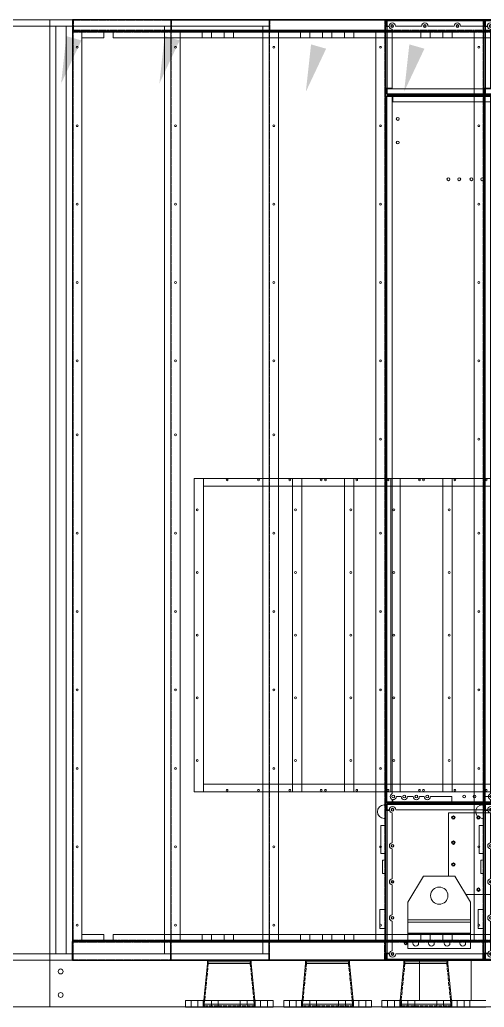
# Model space of a CAD drawing. Header units: millimetres. Extents: x -664091 to 30318, y -141645 to 21846.
# Drawn here: x -656759 to -655277, y -135920 to -132770 of the extents above; entities that cross this region are included whole.
import ezdxf

# ---------------------------------------------------------------- set-up
doc = ezdxf.new("R2010")
doc.units = ezdxf.units.MM
doc.linetypes.add('DASHED', pattern=[15, 12, -3])
doc.linetypes.add('HIDDEN', pattern=[0.375, 0.25, -0.125])
doc.layers.add('냉각탑_dim', color=1, linetype='Continuous')
doc.layers.add('숨은선', color=5, linetype='HIDDEN')

# ---------------------------------------------------------------- blocks, each defined once
blk = doc.blocks.new('A$C42073BE0')
for p, q in [((0, 998), (0, 0)), ((0, 998), (36, 998)), ((36, 998), (36, 0)), ((0, 0), (36, 0))]:
    blk.add_line(p, q)
at = {"layer": '숨은선', "ltscale": 4}
for p, q in [((1.6, 996.4), (34.4, 996.4)), ((1.6, 996.4), (1.6, 0)), ((34.4, 996.4), (34.4, 0)), ((1.6, 1.6), (34.4, 1.6))]:
    blk.add_line(p, q, dxfattribs=at)
blk = doc.blocks.new('1')
at = {"lineweight": 20}
for p, q in [((10503.9, 11633.7), (9803.9, 11633.7)), ((9803.9, 8633.7), (9803.9, 11633.7)), ((10503.9, 11613.7), (9803.9, 11613.7)), ((9823.9, 8653.7), (9823.9, 11613.7)), ((10483.9, 11613.7), (10483.9, 8653.7)), ((10503.9, 11595.7), (10503.9, 8695.7)), ((10503.9, 11595.7), (11501.9, 11595.7)), ((11501.9, 11595.7), (11501.9, 8695.7)), ((10891.9, 10170.7), (10891.9, 9170.7)), ((10891.9, 10170.7), (11401.9, 10170.7)), ((10921.9, 10170.7), (10921.9, 9170.7)), ((11371.9, 10145.7), (10921.9, 10145.7)), ((11371.9, 10170.7), (11371.9, 9170.7)), ((11401.9, 10170.7), (11401.9, 9170.7)), ((10891.9, 9170.7), (11401.9, 9170.7)), ((11371.9, 9195.7), (10921.9, 9195.7)), ((10503.9, 8695.7), (11501.9, 8695.7)), ((10533.9, 8715.7), (10533.9, 8695.7)), ((11371.9, 8715.7), (11371.9, 8695.7)), ((11471.9, 8715.7), (11471.9, 8695.7)), ((10503.9, 8653.7), (9803.9, 8653.7)), ((10503.9, 8633.7), (9803.9, 8633.7)), ((11611.9, 8633.7), (11777.1, 8633.7))]:
    blk.add_line(p, q, dxfattribs=at)
at = {"color": 0, "lineweight": 20}
for p, q in [((11503.9, 11633.7), (10503.9, 11633.7)), ((10503.9, 8633.7), (10503.9, 11633.7)), ((11507.5, 11633.7), (11503.9, 11633.7)), ((9803.9, 8485.3), (9803.9, 8633.7)), ((11507.4, 8633.7), (10503.9, 8633.7)), ((11507.4, 8633.7), (11503.9, 8633.7)), ((17103.9, 8485.3), (9803.9, 8485.3))]:
    blk.add_line(p, q, dxfattribs=at)
at = {"color": 7, "lineweight": 20, "ltscale": 0.001111}
for p, q in [((11505.9, 11630.2), (11503.9, 11630.2)), ((11507.4, 11613.7), (11507.4, 11611.7)), ((11507.4, 11415.7), (11507.4, 11413.7)), ((11503.9, 11397.2), (11505.9, 11397.2)), ((11653.4, 9133.7), (11653.4, 9135.7)), ((11742.5, 9133.7), (11742.5, 9135.7)), ((11505.9, 9130.2), (11503.9, 9130.2)), ((11507.4, 9113.7), (11507.4, 9111.7)), ((11503.9, 8637.2), (11505.9, 8637.2)), ((11507.4, 8655.7), (11507.4, 8653.7))]:
    blk.add_line(p, q, dxfattribs=at)
at = {"color": 7, "lineweight": 20, "ltscale": 0.010278}
for p, q in [((11503.9, 11630.2), (11503.9, 11611.7)), ((11505.9, 11611.7), (11505.9, 11630.2)), ((11503.9, 11415.7), (11503.9, 11397.2)), ((11505.9, 11397.2), (11505.9, 11415.7)), ((11525.5, 11391.7), (11507, 11391.7)), ((11507, 11390.1), (11525.5, 11390.1)), ((11507, 11388.6), (11525.5, 11388.6)), ((11525.5, 9137.3), (11507, 9137.3)), ((11507, 9135.7), (11525.5, 9135.7)), ((11503.9, 9130.2), (11503.9, 9111.7)), ((11505.9, 9111.7), (11505.9, 9130.2)), ((11503.9, 8655.7), (11503.9, 8637.2)), ((11505.9, 8637.2), (11505.9, 8655.7))]:
    blk.add_line(p, q, dxfattribs=at)
at = {"color": 7, "lineweight": 20, "ltscale": 0.000833333}
for p, q in [((11507.4, 11630.2), (11505.9, 11630.2)), ((11507.4, 11397.2), (11505.9, 11397.2)), ((11507, 11388.6), (11507, 11390.1)), ((11507, 9138.8), (11507, 9137.3)), ((11507.4, 9130.2), (11505.9, 9130.2)), ((11507.4, 8637.2), (11505.9, 8637.2))]:
    blk.add_line(p, q, dxfattribs=at)
at = {"color": 7, "lineweight": 20}
for p, q in [((11507.4, 11633.7), (13600.4, 11633.7)), ((11507.4, 11630.2), (13600.4, 11630.2)), ((11503.9, 9138.8), (11503.9, 11388.6)), ((11507, 9138.8), (11507, 11388.6)), ((13600.4, 11393.7), (11507.4, 11393.7)), ((11523.9, 11388.6), (11523.9, 9165)), ((11525.5, 11391.7), (12532.3, 11391.7)), ((11525.5, 11388.6), (12532.3, 11388.6)), ((11525.5, 11371.7), (12532.3, 11371.7)), ((12532.3, 9135.7), (11525.5, 9135.7)), ((11507.4, 9133.7), (13600.4, 9133.7)), ((11507.4, 9130.2), (13600.4, 9130.2)), ((13572.9, 9113.7), (11534.9, 9113.7)), ((13600.4, 8633.7), (11507.4, 8633.7)), ((13600.4, 8633.7), (11507.4, 8633.7))]:
    blk.add_line(p, q, dxfattribs=at)
at = {"color": 7, "lineweight": 20, "ltscale": 0.001944}
for p, q in [((11507.4, 11630.2), (11507.4, 11633.7)), ((11503.9, 11611.7), (11507.4, 11611.7)), ((11503.9, 11415.7), (11507.4, 11415.7)), ((11507.4, 11397.2), (11507.4, 11393.7)), ((11503.9, 9111.7), (11507.4, 9111.7)), ((11507.4, 9130.2), (11507.4, 9133.7)), ((11503.9, 8655.7), (11507.4, 8655.7)), ((11507.4, 8637.2), (11507.4, 8633.7))]:
    blk.add_line(p, q, dxfattribs=at)
at = {"color": 7, "lineweight": 20, "ltscale": 0.009167}
for p, q in [((11507.4, 11630.2), (11507.4, 11613.7)), ((11523.9, 11415.7), (11507.4, 11415.7)), ((11507.4, 11413.7), (11507.4, 11397.2)), ((11507.4, 9130.2), (11507.4, 9113.7)), ((11507.4, 8653.7), (11507.4, 8637.2))]:
    blk.add_line(p, q, dxfattribs=at)
at = {"color": 5, "lineweight": 20}
for p, q in [((10533.9, 11595.7), (10533.9, 8695.7)), ((10603.9, 11575.7), (10603.9, 11595.7)), ((10603.9, 11594.1), (10633.9, 11594.1)), ((10633.9, 11575.7), (10633.9, 11595.7)), ((10987.9, 11575.7), (10987.9, 11595.7)), ((10987.9, 11594.1), (11017.9, 11594.1)), ((11017.9, 11575.7), (11017.9, 11595.7)), ((11371.9, 11575.7), (11371.9, 11595.7)), ((11371.9, 11594.1), (11401.9, 11594.1)), ((11401.9, 11575.7), (11401.9, 11595.7)), ((11471.9, 11595.7), (11471.9, 8695.7)), ((10533.9, 11575.7), (10603.9, 11575.7)), ((10533.9, 11575.7), (10603.9, 11575.7)), ((10633.9, 11575.7), (10987.9, 11575.7)), ((11017.9, 11575.7), (11371.9, 11575.7)), ((11401.9, 11575.7), (11471.9, 11575.7)), ((10533.9, 8715.7), (10603.9, 8715.7)), ((10533.9, 8715.7), (10603.9, 8715.7)), ((10603.9, 8715.7), (10603.9, 8695.7)), ((10603.9, 8697.3), (10633.9, 8697.3)), ((10633.9, 8715.7), (10987.9, 8715.7)), ((10633.9, 8715.7), (10633.9, 8695.7)), ((10987.9, 8715.7), (10987.9, 8695.7)), ((10987.9, 8697.3), (11017.9, 8697.3)), ((11017.9, 8715.7), (11371.9, 8715.7)), ((11017.9, 8715.7), (11017.9, 8695.7)), ((11371.9, 8697.3), (11401.9, 8697.3)), ((11401.9, 8715.7), (11471.9, 8715.7)), ((11401.9, 8715.7), (11401.9, 8695.7))]:
    blk.add_line(p, q, dxfattribs=at)
at = {"color": 7, "lineweight": 20, "ltscale": 0.108889}
for p, q in [((11503.9, 11611.7), (11503.9, 11415.7)), ((11507.4, 11611.7), (11507.4, 11415.7))]:
    blk.add_line(p, q, dxfattribs=at)
at = {"color": 7, "lineweight": 20, "ltscale": 0.003611}
blk.add_line((11513.9, 11613.7), (11507.4, 11613.7), dxfattribs=at)
at = {"color": 7, "lineweight": 20, "ltscale": 0.003723}
blk.add_line((11507.4, 11611.7), (11514.1, 11611.7), dxfattribs=at)
at = {"color": 7, "lineweight": 20, "ltscale": 0.104444}
blk.add_line((11523.9, 11415.7), (11523.9, 11603.7), dxfattribs=at)
at = {"color": 7, "lineweight": 20, "ltscale": 0.046667}
for p, q in [((11617.9, 11613.7), (11533.9, 11613.7)), ((11721.9, 11613.7), (11637.9, 11613.7))]:
    blk.add_line(p, q, dxfattribs=at)
at = {"color": 7, "lineweight": 20, "ltscale": 0.048333}
blk.add_line((11828.9, 11613.7), (11741.9, 11613.7), dxfattribs=at)
at = {"color": 7, "lineweight": 20, "ltscale": 0.309167}
for p, q in [((11507.4, 11413.7), (12063.9, 11413.7)), ((12063.9, 11397.2), (11507.4, 11397.2)), ((12063.9, 8637.2), (11507.4, 8637.2))]:
    blk.add_line(p, q, dxfattribs=at)
at = {"color": 7, "lineweight": 20, "ltscale": 0.001722}
for p, q in [((11507, 11388.6), (11503.9, 11388.6)), ((11525.5, 11388.6), (11525.5, 11391.7)), ((11507, 9138.8), (11503.9, 9138.8)), ((11525.5, 9138.8), (11525.5, 9135.7))]:
    blk.add_line(p, q, dxfattribs=at)
at = {"color": 7, "lineweight": 20, "ltscale": 0.000888889}
for p, q in [((11507, 11391.7), (11507, 11390.1)), ((11507, 9137.3), (11507, 9135.7)), ((11525.5, 9138.8), (11523.9, 9138.8))]:
    blk.add_line(p, q, dxfattribs=at)
at = {"color": 7, "lineweight": 20, "ltscale": 0.009389}
for p, q in [((11523.9, 11388.6), (11507, 11388.6)), ((11525.5, 11388.6), (11525.5, 11371.7)), ((11507, 9138.8), (11523.9, 9138.8)), ((11713.9, 9155.7), (11713.9, 9138.8)), ((11813.9, 9155.7), (11813.9, 9138.8))]:
    blk.add_line(p, q, dxfattribs=at)
at = {"color": 7, "lineweight": 20, "ltscale": 0.000888888}
for p, q in [((11523.9, 11388.6), (11525.5, 11388.6)), ((11525.5, 9138.8), (11523.9, 9138.8))]:
    blk.add_line(p, q, dxfattribs=at)
at = {"color": 7, "lineweight": 20, "ltscale": 0.011818}
blk.add_line((11503.9, 9162.4), (11502.1, 9141.2), dxfattribs=at)
at = {"color": 7, "lineweight": 20, "ltscale": 0.001034}
blk.add_line((11502.1, 9141.2), (11503.9, 9141), dxfattribs=at)
at = {"color": 7, "lineweight": 20, "ltscale": 0.004182}
blk.add_line((11523.9, 9146.3), (11523.9, 9138.8), dxfattribs=at)
at = {"color": 7, "lineweight": 20, "ltscale": 0.003933}
blk.add_line((11525.5, 9145.8), (11525.5, 9138.8), dxfattribs=at)
at = {"color": 7, "lineweight": 20, "ltscale": 0.104667}
blk.add_line((11713.9, 9138.8), (11525.5, 9138.8), dxfattribs=at)
at = {"color": 7, "lineweight": 20, "ltscale": 0.008333}
for p, q in [((11537.4, 9155.7), (11552.4, 9155.7)), ((11610.8, 9155.7), (11625.8, 9155.7))]:
    blk.add_line(p, q, dxfattribs=at)
at = {"color": 7, "lineweight": 20, "ltscale": 0.010222}
blk.add_line((11572.4, 9155.7), (11590.8, 9155.7), dxfattribs=at)
at = {"color": 7, "lineweight": 20, "ltscale": 0.037841}
blk.add_line((11645.8, 9155.7), (11713.9, 9155.7), dxfattribs=at)
at = {"color": 7, "lineweight": 20, "ltscale": 0.055556}
blk.add_line((11813.9, 9138.8), (11713.9, 9138.8), dxfattribs=at)
at = {"color": 7, "lineweight": 20, "ltscale": 0.106316}
blk.add_line((11813.9, 9155.7), (12005.3, 9155.7), dxfattribs=at)
at = {"color": 7, "lineweight": 20, "ltscale": 0.238889}
blk.add_line((12243.9, 9138.8), (11813.9, 9138.8), dxfattribs=at)
at = {"color": 7, "lineweight": 20, "ltscale": 0.003333}
for p, q in [((11503.9, 9128.8), (11497.9, 9128.8)), ((11503.9, 9086.1), (11497.9, 9086.1))]:
    blk.add_line(p, q, dxfattribs=at)
at = {"color": 7, "lineweight": 20, "ltscale": 0.253333}
for p, q in [((11503.9, 9111.7), (11503.9, 8655.7)), ((11507.4, 9111.7), (11507.4, 8655.7))]:
    blk.add_line(p, q, dxfattribs=at)
at = {"color": 7, "lineweight": 20, "ltscale": 0.004167}
for p, q in [((11514.9, 9113.7), (11507.4, 9113.7)), ((11507.4, 8653.7), (11514.9, 8653.7))]:
    blk.add_line(p, q, dxfattribs=at)
at = {"color": 7, "lineweight": 20, "ltscale": 0.004279}
for p, q in [((11507.4, 9111.7), (11515.1, 9111.7)), ((11507.4, 8655.7), (11515.1, 8655.7))]:
    blk.add_line(p, q, dxfattribs=at)
at = {"color": 7, "lineweight": 20, "ltscale": 0.052833}
for p, q in [((11523.9, 9008.6), (11523.9, 9103.7)), ((11523.9, 8893.6), (11523.9, 8988.7)), ((11523.9, 8778.6), (11523.9, 8873.7)), ((11523.9, 8663.6), (11523.9, 8758.7))]:
    blk.add_line(p, q, dxfattribs=at)
at = {"color": 7, "lineweight": 20, "ltscale": 0.144444}
for p, q in [((11703.9, 9103.7), (11963.9, 9103.7)), ((11703.9, 9103.7), (11703.9, 8901.7)), ((11963.9, 8843.7), (11758.9, 8843.7))]:
    blk.add_line(p, q, dxfattribs=at)
at = {"color": 7, "lineweight": 20, "ltscale": 0.02475}
for p, q in [((11487.9, 9063.2), (11487.9, 9018.7)), ((11487.9, 9018.7), (11487.9, 8974.1))]:
    blk.add_line(p, q, dxfattribs=at)
at = {"color": 7, "lineweight": 20, "ltscale": 0.008889}
for p, q in [((11503.9, 9063.2), (11487.9, 9063.2)), ((11503.9, 8974.1), (11487.9, 8974.1))]:
    blk.add_line(p, q, dxfattribs=at)
at = {"color": 7, "lineweight": 20, "ltscale": 0.011861}
blk.add_line((11492.7, 8910.3), (11492.7, 8953), dxfattribs=at)
at = {"color": 7, "lineweight": 20, "ltscale": 0.006222}
for p, q in [((11492.7, 8953), (11503.9, 8953)), ((11492.7, 8910.3), (11503.9, 8910.3))]:
    blk.add_line(p, q, dxfattribs=at)
at = {"color": 7, "lineweight": 20, "ltscale": 0.003143}
blk.add_line((11523.9, 8886.5), (11523.9, 8880.8), dxfattribs=at)
at = {"color": 7, "lineweight": 20, "ltscale": 0.053832}
blk.add_line((11623.9, 8901.7), (11573.9, 8818.7), dxfattribs=at)
at = {"color": 7, "lineweight": 20, "ltscale": 0.044444}
blk.add_line((11723.9, 8901.7), (11623.9, 8901.7), dxfattribs=at)
at = {"color": 7, "lineweight": 20, "ltscale": 0.016214}
blk.add_line((11723.9, 8901.7), (11773.9, 8818.7), dxfattribs=at)
at = {"color": 7, "lineweight": 20, "ltscale": 0.016806}
for p, q in [((11484.7, 8764.7), (11484.7, 8795)), ((11484.7, 8734.5), (11484.7, 8764.7))]:
    blk.add_line(p, q, dxfattribs=at)
at = {"color": 7, "lineweight": 20, "ltscale": 0.010667}
for p, q in [((11484.7, 8795), (11503.9, 8795)), ((11484.7, 8734.5), (11503.9, 8734.5))]:
    blk.add_line(p, q, dxfattribs=at)
at = {"color": 7, "lineweight": 20, "ltscale": 0.031187}
for p, q in [((11573.9, 8762.5), (11573.9, 8818.7)), ((11773.9, 8762.5), (11773.9, 8818.7))]:
    blk.add_line(p, q, dxfattribs=at)
at = {"color": 7, "lineweight": 20, "ltscale": 0.003919}
for p, q in [((11573.9, 8755.5), (11573.9, 8762.5)), ((11773.9, 8762.5), (11773.9, 8755.5))]:
    blk.add_line(p, q, dxfattribs=at)
at = {"color": 7, "lineweight": 20, "ltscale": 0.111111}
for p, q in [((11773.9, 8762.5), (11573.9, 8762.5)), ((11773.9, 8755.5), (11573.9, 8755.5)), ((11773.9, 8720.3), (11573.9, 8720.3)), ((11773.9, 8716.8), (11573.9, 8716.8)), ((11573.9, 8670.7), (11773.9, 8670.7))]:
    blk.add_line(p, q, dxfattribs=at)
at = {"color": 7, "lineweight": 20, "ltscale": 0.019545}
for p, q in [((11573.9, 8720.3), (11573.9, 8755.5)), ((11773.9, 8720.3), (11773.9, 8755.5))]:
    blk.add_line(p, q, dxfattribs=at)
at = {"color": 7, "lineweight": 20, "ltscale": 0.001959}
for p, q in [((11573.9, 8716.8), (11573.9, 8720.3)), ((11773.9, 8720.3), (11773.9, 8716.8))]:
    blk.add_line(p, q, dxfattribs=at)
at = {"color": 7, "lineweight": 20, "ltscale": 0.025612}
for p, q in [((11573.9, 8716.8), (11573.9, 8670.7)), ((11773.9, 8716.8), (11773.9, 8670.7))]:
    blk.add_line(p, q, dxfattribs=at)
for p, q in [((10503.9, 8651.7), (10503.9, 8693.7)), ((10503.9, 8693.7), (11501.9, 8693.7)), ((10503.9, 8633.7), (10503.9, 8693.7)), ((11501.9, 8633.7), (11501.9, 8693.7)), ((10503.9, 8633.7), (11501.9, 8633.7))]:
    blk.add_line(p, q)
at = {"color": 7, "lineweight": 13}
for p, q in [((10934.1, 8628.4), (10934.1, 8633.7)), ((11073.9, 8628.4), (11073.9, 8633.7)), ((10934.1, 8623.4), (10922.5, 8505.7)), ((11073.8, 8628.4), (10942.7, 8628.4)), ((11073.8, 8623.4), (10942.7, 8623.4)), ((11073.8, 8623.4), (11085.4, 8505.7)), ((11144, 8505.7), (10864, 8505.7)), ((11144, 8483.7), (10864, 8483.7))]:
    blk.add_line(p, q, dxfattribs=at)
at = {"color": 7, "linetype": 'DASHED', "lineweight": 13}
for p, q in [((10936.1, 8628.4), (10936.1, 8633.7)), ((11071.9, 8628.4), (11071.9, 8633.7)), ((10937.1, 8623.2), (10924.4, 8493.5)), ((11065.3, 8623.4), (10934.1, 8623.4)), ((11070.8, 8623.2), (10937.1, 8623.2)), ((11070.8, 8623.2), (11083.6, 8493.5)), ((11086.6, 8493.7), (10921.4, 8493.7)), ((11073.8, 8493.5), (10924.4, 8493.5)), ((11086.6, 8488.7), (10931.5, 8488.7)), ((11083.6, 8493.5), (10934.1, 8493.5))]:
    blk.add_line(p, q, dxfattribs=at)
at = {"color": 7, "lineweight": 20, "ltscale": 0.277222}
blk.add_line((11534.9, 8653.7), (12033.9, 8653.7), dxfattribs=at)
at = {"color": 7, "lineweight": 20, "ltscale": 0.071111}
for p, q in [((11610.6, 8633.7), (11610.6, 8505.7)), ((11775.8, 8633.7), (11775.8, 8505.7))]:
    blk.add_line(p, q, dxfattribs=at)
at = {"color": 7, "lineweight": 13, "ltscale": 0.436875}
for p, q in [((11004, 8628.4), (10934.1, 8628.4)), ((11073.9, 8628.4), (11004, 8628.4))]:
    blk.add_line(p, q, dxfattribs=at)
at = {"color": 7, "lineweight": 13, "ltscale": 0.053443}
for p, q in [((10942.7, 8628.4), (10934.1, 8628.4)), ((10942.7, 8623.4), (10934.1, 8623.4))]:
    blk.add_line(p, q, dxfattribs=at)
at = {"color": 7, "lineweight": 13, "ltscale": 0.03125}
for p, q in [((10934.1, 8623.4), (10934.1, 8628.4)), ((11073.8, 8623.4), (11073.8, 8628.4))]:
    blk.add_line(p, q, dxfattribs=at)
at = {"color": 7, "linetype": 'DASHED', "lineweight": 13, "ltscale": 0.032169}
for p, q in [((10937.1, 8623.2), (10937.1, 8628.4)), ((11070.8, 8623.2), (11070.8, 8628.4))]:
    blk.add_line(p, q, dxfattribs=at)
at = {"color": 7, "linetype": 'DASHED', "lineweight": 13, "ltscale": 0.053443}
blk.add_line((11073.8, 8623.4), (11065.3, 8623.4), dxfattribs=at)
at = {"color": 7, "lineweight": 13, "ltscale": 0.1375}
for p, q in [((10864, 8483.7), (10864, 8505.7)), ((11144, 8483.7), (11144, 8505.7))]:
    blk.add_line(p, q, dxfattribs=at)
at = {"color": 7, "linetype": 'DASHED', "lineweight": 13, "ltscale": 0.1375}
for p, q in [((10882.1, 8483.7), (10882.1, 8505.7)), ((10904.1, 8483.7), (10904.1, 8505.7)), ((10921, 8483.7), (10921, 8505.7)), ((10947, 8483.7), (10947, 8505.7)), ((10969, 8483.7), (10969, 8505.7)), ((11038.9, 8483.7), (11038.9, 8505.7)), ((11060.9, 8483.7), (11060.9, 8505.7)), ((11087, 8483.7), (11087, 8505.7)), ((11103.8, 8483.7), (11103.8, 8505.7)), ((11125.8, 8483.7), (11125.8, 8505.7))]:
    blk.add_line(p, q, dxfattribs=at)
at = {"color": 7, "linetype": 'DASHED', "lineweight": 13, "ltscale": 0.075362}
for p, q in [((10922.5, 8505.7), (10921.4, 8493.7)), ((11085.4, 8505.7), (11086.6, 8493.7))]:
    blk.add_line(p, q, dxfattribs=at)
at = {"color": 7, "lineweight": 20, "ltscale": 0.149635}
for p, q in [((11822.6, 8505.7), (11553.2, 8505.7)), ((11822.6, 8483.7), (11553.2, 8483.7))]:
    blk.add_line(p, q, dxfattribs=at)
at = {"color": 7, "lineweight": 20, "ltscale": 0.012222}
blk.add_line((11553.2, 8483.7), (11553.2, 8505.7), dxfattribs=at)
at = {"color": 7, "linetype": 'DASHED', "lineweight": 13, "ltscale": 0.03125}
for p, q in [((10921.4, 8488.7), (10921.4, 8493.7)), ((11086.6, 8488.7), (11086.6, 8493.7))]:
    blk.add_line(p, q, dxfattribs=at)
at = {"color": 7, "linetype": 'DASHED', "lineweight": 13, "ltscale": 0.063198}
blk.add_line((10931.5, 8488.7), (10921.4, 8488.7), dxfattribs=at)
at = {"color": 7, "linetype": 'DASHED', "lineweight": 13, "ltscale": 0.030331}
for p, q in [((10924.4, 8488.7), (10924.4, 8493.5)), ((11083.6, 8488.7), (11083.6, 8493.5))]:
    blk.add_line(p, q, dxfattribs=at)
at = {"color": 7, "lineweight": 20}
for centre, radius in [((11523.9, 11613.7), 4.5), ((11523.9, 11613.7), 3), ((11627.9, 11613.7), 4.5), ((11627.9, 11613.7), 3), ((11731.9, 11613.7), 4.5), ((11731.9, 11613.7), 3), ((11541.4, 11317.1), 4.5), ((11541.4, 11242.1), 4.5), ((11702.9, 11124.7), 4.5), ((11737.9, 11124.7), 4.5), ((11776.3, 11124.7), 4.5), ((11811.3, 11124.7), 4.5), ((11527.4, 9155.7), 4.5), ((11562.4, 9155.7), 4.5), ((11600.8, 9155.7), 4.5), ((11635.8, 9155.7), 4.5), ((11753.2, 9155.7), 4.5), ((11786.4, 9155.7), 4.5), ((11524.9, 9113.7), 4.5), ((11524.9, 9113.7), 3), ((11718.9, 9088.7), 5.5), ((11718.9, 9088.7), 3), ((11798.9, 9088.7), 5.5), ((11798.9, 9088.7), 3), ((11718.9, 9008.7), 5.5), ((11718.9, 9008.7), 3), ((11524.9, 8998.7), 4.5), ((11524.9, 8998.7), 3), ((11718.9, 8938.7), 5.5), ((11718.9, 8938.7), 3), ((11524.9, 8883.7), 4.5), ((11524.9, 8883.7), 3), ((11673.9, 8839.7), 27.5), ((11798.9, 8858.7), 5.5), ((11798.9, 8858.7), 3), ((11524.9, 8768.7), 4.5), ((11524.9, 8768.7), 3), ((11598.9, 8687.7), 9), ((11648.9, 8687.7), 9), ((11698.9, 8687.7), 9), ((11748.9, 8687.7), 9), ((11566.9, 8687.7), 4.5), ((11566.9, 8687.7), 3), ((11524.9, 8653.7), 4.5), ((11524.9, 8653.7), 3)]:
    blk.add_circle(centre, radius, dxfattribs=at)
at = {"lineweight": 20}
for centre, radius in [((10518.9, 11545.7), 3), ((11486.9, 11545.7), 3), ((10518.9, 11295.7), 3), ((11486.9, 11295.7), 3), ((10518.9, 11045.7), 3), ((11486.9, 11045.7), 3), ((10518.9, 10795.7), 3), ((11486.9, 10795.7), 3), ((10518.9, 10545.7), 3), ((11486.9, 10545.7), 3), ((10518.9, 10309.7), 3), ((11486.9, 10295.7), 3), ((10996.9, 10165.7), 3), ((11096.9, 10165.7), 3), ((11196.9, 10165.7), 3), ((11296.9, 10165.7), 3), ((10901.9, 10070.7), 3), ((11391.9, 10070.7), 3), ((10518.9, 9995.7), 3), ((11486.9, 9995.7), 3), ((10901.9, 9870.7), 3), ((11391.9, 9870.7), 3), ((10518.9, 9745.7), 3), ((11486.9, 9745.7), 3), ((10901.9, 9670.7), 3), ((11391.9, 9670.7), 3), ((10518.9, 9495.7), 3), ((11486.9, 9495.7), 3), ((10901.9, 9470.7), 3), ((11391.9, 9470.7), 3), ((10901.9, 9270.7), 3), ((11391.9, 9270.7), 3), ((10518.9, 9245.7), 3), ((11486.9, 9245.7), 3), ((10996.9, 9175.7), 3), ((11096.9, 9175.7), 3), ((11196.9, 9175.7), 3), ((11296.9, 9175.7), 3), ((10518.9, 8995.7), 3), ((11486.9, 8995.7), 3), ((10518.9, 8745.7), 3), ((11486.9, 8745.7), 3), ((9838.9, 8597.8), 8), ((9838.9, 8522.8), 8)]:
    blk.add_circle(centre, radius, dxfattribs=at)
at = {"color": 7, "lineweight": 20}
for centre, radius, start, end in [((11507.5, 11630.1), 3.6, 91.5918, 178.4088), ((11507.5, 11630.1), 1.6, 93.5833, 176.4167), ((11507.5, 11630.1), 3.6, 90, 90.2418), ((11523.9, 11613.7), 10, 0, 180), ((11627.9, 11613.7), 10, 0, 180), ((11731.9, 11613.7), 10, 0, 180), ((11523.9, 11613.7), 10, 191.5372, 270), ((11507.4, 9139.2), 3.5, 175, 263.6565), ((11507.4, 9139.2), 1.5, 195.4662, 255.061), ((11527.4, 9155.7), 10, 110.4057, 249.5943), ((11527.4, 9155.7), 10, 259.1251, 0), ((11562.4, 9155.7), 10, 180, 0), ((11600.8, 9155.7), 10, 180, 0), ((11635.8, 9155.7), 10, 180, 0), ((11497.9, 9107.5), 21.4, 90, 270), ((11507.4, 9130.2), 3.5, 90, 180), ((11507.4, 9130.2), 1.5, 90, 180), ((11524.9, 9113.7), 10, 0, 180), ((11524.9, 9113.7), 10, 191.537, 264.2608), ((11542.4, 9130.2), 3.5, 89.755, 90), ((11524.9, 8998.7), 10, 95.7392, 264.2608), ((11524.9, 8883.7), 10, 95.7392, 264.2608), ((11524.9, 8768.7), 10, 95.7392, 264.2608), ((11524.9, 8653.7), 10, 95.7392, 168.463), ((11507.4, 8637.2), 3.5, 180, 270), ((11507.4, 8637.2), 1.5, 180, 270), ((11524.9, 8653.7), 10, 180, 0)]:
    blk.add_arc(centre, radius, start, end, dxfattribs=at)
at = {"layer": '냉각탑_dim', "lineweight": -3}
for points in [[(10218.7, 11567.8), (10153.9, 11430.3), (10170.6, 11581.4)], [(11313, 11541.4), (11248.2, 11403.8), (11264.9, 11555)]]:
    blk.add_solid(points, dxfattribs=at)
at = {"layer": '숨은선', "lineweight": 20, "ltscale": 4}
for p, q in [((10505.5, 11595.7), (10505.5, 8697.3)), ((10505.5, 11594.1), (10987.9, 11594.1)), ((11017.9, 11594.1), (11371.9, 11594.1)), ((11401.9, 11594.1), (11501.9, 11594.1)), ((11500.3, 11595.7), (11500.3, 8697.3)), ((10505.5, 8697.3), (10603.9, 8697.3)), ((10533.9, 8697.3), (10987.9, 8697.3)), ((11017.9, 8697.3), (11371.9, 8697.3)), ((11401.9, 8697.3), (11501.9, 8697.3))]:
    blk.add_line(p, q, dxfattribs=at)
at = {"layer": '숨은선', "ltscale": 4}
for p, q in [((10505.5, 8635.3), (10505.5, 8692.1)), ((10505.5, 8692.1), (11500.3, 8692.1)), ((11500.3, 8635.3), (11500.3, 8692.1)), ((10505.5, 8635.3), (11500.3, 8635.3)), ((10523.9, 8633.7), (10523.9, 8635.3)), ((10922.9, 8633.7), (10922.9, 8635.3)), ((11481.9, 8633.7), (11481.9, 8635.3))]:
    blk.add_line(p, q, dxfattribs=at)
at = {"color": 2, "lineweight": 20, "rotation": 270}
blk.add_blockref('A$C42073BE0', (10503.9, 11633.7), dxfattribs=at)

msp = doc.modelspace()

# ---------------------------------------------------------------- block references
at = {"lineweight": 5}
for p in [(-667094.5, -144403.9), (-666780.9, -144403.9), (-666467.4, -144403.9)]:
    msp.add_blockref('1', p, dxfattribs=at)

doc.saveas('drawing.dxf')
